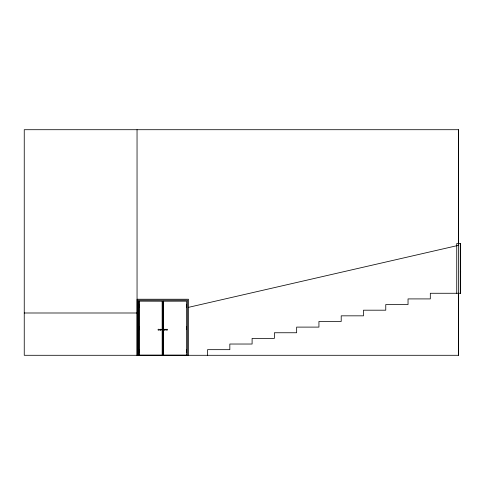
<?xml version="1.0" encoding="UTF-8"?>
<svg xmlns="http://www.w3.org/2000/svg" width="485" height="485" viewBox="0 0 485 485"><rect width="100%" height="100%" fill="white"/><g stroke="black" fill="none" stroke-linecap="round" stroke-linejoin="round"><path stroke-width="0.73" d="M163.324 355.293L163.366 301.167M458.513 355.293L458.513 129.707L24.25 129.707L24.25 355.293L458.513 355.293L458.501 293.219M458.507 244.016L458.513 129.707M164.773 330C165.852 329.097 163.615 330.024 165.052 329.642M460.283 271.861L460.283 272.024M460.35 272.024L460.35 271.861M460.701 272.024L460.701 271.861M188.465 307.357L458.513 245.337M138.928 304.35L139.237 304.35M186.361 304.35L186.67 304.301M138.928 304.738L139.237 304.738M186.361 304.738L186.67 304.738M138.928 304.841L139.237 304.841M186.361 304.841L186.67 304.841M138.928 305.368L139.237 305.368M186.361 305.368L186.67 305.368M138.928 305.95L139.237 305.95M186.361 305.95L186.67 305.95M138.928 306.514L139.237 306.514M186.361 306.514L186.67 306.514M138.928 306.611L139.237 306.611M186.361 306.611L186.67 306.611M138.928 307.066L139.237 307.066M186.361 307.066L186.67 307.066M138.928 307.108L139.237 307.108M186.361 307.108L186.67 307.108M24.25 312.995L137.055 312.995M138.928 326.878L139.237 326.878M186.361 326.878L186.67 326.878M138.928 326.926L139.237 326.926M186.361 326.926L186.67 326.926M138.928 327.314L139.237 327.314M186.361 327.314L186.67 327.314M138.928 327.417L139.237 327.417M186.361 327.417L186.67 327.417M138.928 327.939L139.237 327.939M186.361 327.939L186.67 327.939M138.928 328.521L139.237 328.521M186.361 328.521L186.67 328.521M138.928 329.085L139.237 329.085M186.361 329.085L186.67 329.085M138.928 329.188L139.237 329.188M186.361 329.188L186.67 329.188M159.529 329.418C157.479 328.478 157.473 330.964 159.529 330.018M166.076 329.418C168.143 328.587 168.089 330.776 166.076 330.018M138.928 329.685L139.237 329.685M186.361 329.642L186.67 329.642M138.928 349.503L139.237 349.449M186.361 349.503L186.67 349.503M138.928 349.891L139.237 349.891M186.361 349.891L186.67 349.891M138.928 349.994L139.237 349.994M186.361 349.994L186.67 349.994M138.928 350.516L139.237 350.516M186.361 350.516L186.67 350.516M138.928 351.098L139.237 351.098M186.361 351.098L186.67 351.098M138.928 351.661L139.237 351.661M186.361 351.661L186.67 351.661M138.928 351.758L139.237 351.758M186.361 351.758L186.67 351.758M138.928 352.219L139.237 352.255M186.361 352.255L186.67 352.219M139.104 355.129L162.281 355.129L162.281 301.209L139.074 301.167L139.074 355.293M186.507 355.129L163.324 355.129L163.324 301.209L186.531 301.167L186.531 355.293M160.559 329.642L160.862 330M162.239 301.167L162.281 355.293M460.368 243.506L460.368 293.273M460.289 243.506L460.289 293.273M456.737 293.273L456.737 243.506L460.641 243.506L460.641 293.273L430.316 293.273L430.316 298.912L408.037 298.912L408.037 304.55L385.763 304.55L385.763 310.194L363.483 310.194L363.483 315.832L341.21 315.832L341.21 321.47L318.93 321.47L318.93 327.108L296.656 327.108L296.656 332.752L274.377 332.752L274.377 338.391L252.103 338.391L252.103 344.029L229.829 344.029L229.829 349.667L207.55 349.667L207.55 355.293M188.465 355.293L188.465 299.239L137.14 299.239L137.14 355.293M187.501 355.293L187.501 300.203L138.11 300.203L138.11 355.293M186.592 307.005L186.592 304.422L186.44 307.005M186.592 326.999L186.592 329.582L186.44 326.999M139.104 301.209L139.104 355.293M137.043 129.707L137.055 355.293M160.208 329.57C160.911 331.764 161.911 328.03 160.208 329.57M160.48 329.648L161.038 329.794L160.48 329.648M164.294 329.57C164.997 331.764 165.997 328.03 164.294 329.57M186.592 349.57L186.44 352.158L186.592 349.57"/></g></svg>
